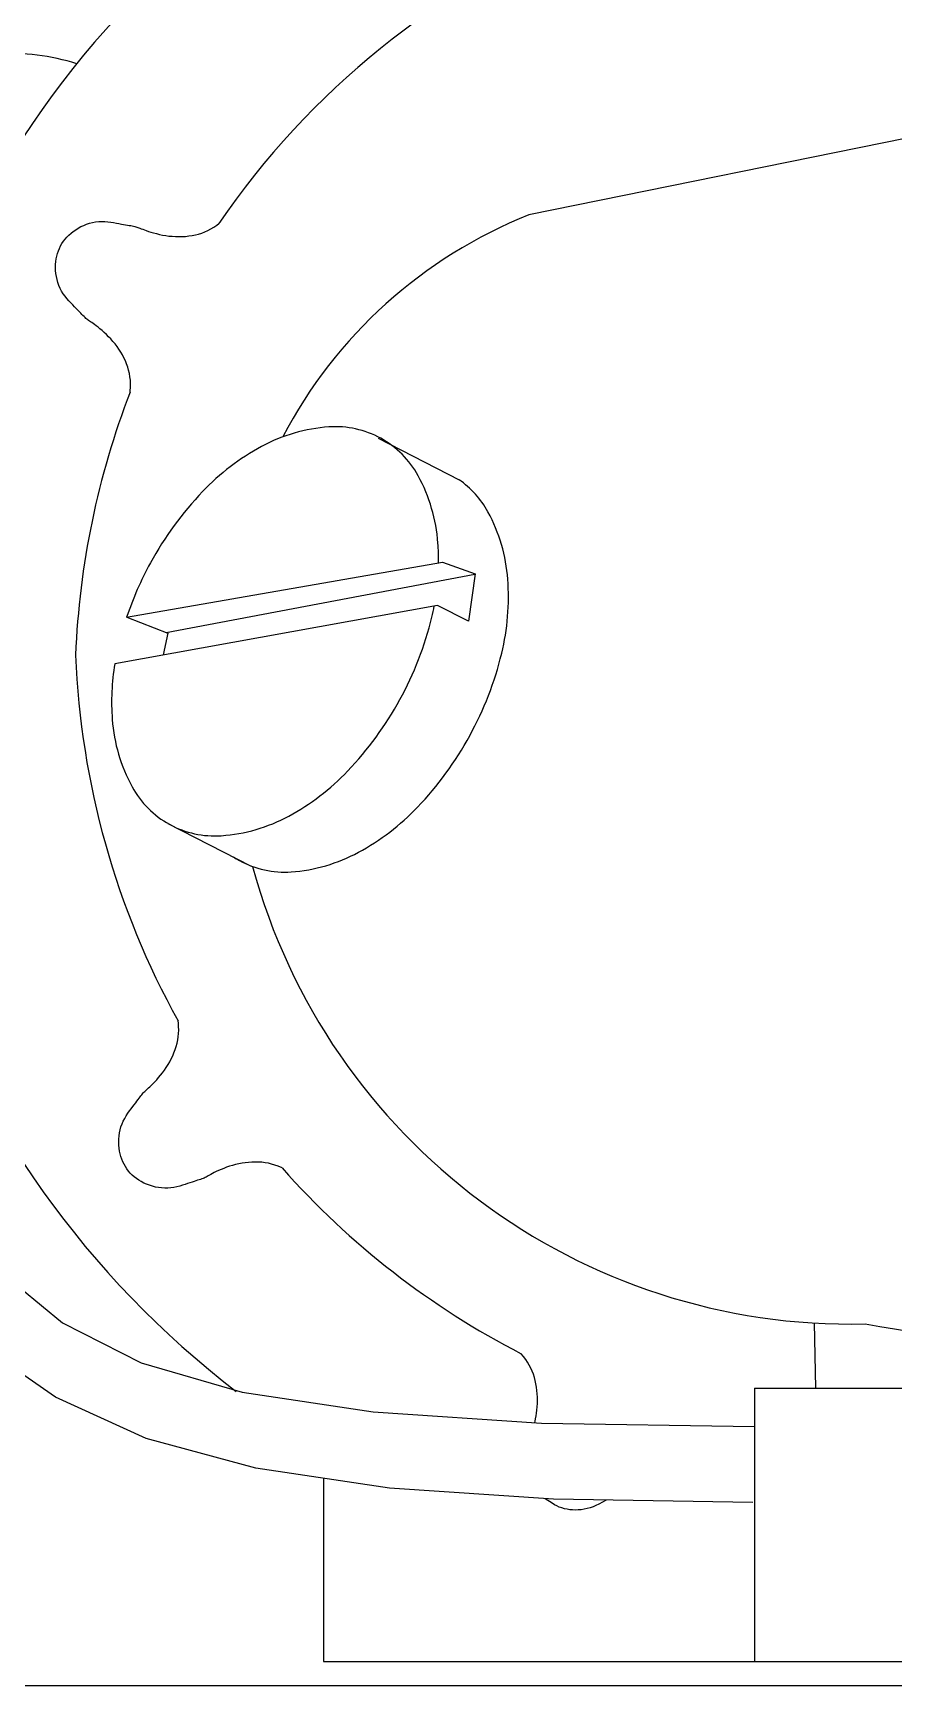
# Model space of a CAD drawing. Extents: x 0.9 to 11.8, y 2 to 8.4.
# Drawn here: x 4.487 to 4.832, y 2.839 to 3.501 of the extents above; entities that cross this region are included whole.
import ezdxf

# ---------------------------------------------------------------- set-up
doc = ezdxf.new("R2010")
doc.units = 0

msp = doc.modelspace()

# ---------------------------------------------------------------- linework, layer by layer
at = {"layer": 'lines & arcs', "color": 5, "linetype": 'CONTINUOUS'}
for p, q in [((4.920443, 3.476024), (4.685275, 3.428193)), ((4.503628, 3.422288), (4.504652, 3.422918)), ((4.504652, 3.422918), (4.505729, 3.423498)), ((4.505729, 3.423498), (4.50685, 3.424021)), ((4.50685, 3.424021), (4.508009, 3.424481)), ((4.508009, 3.424481), (4.509198, 3.424871)), ((4.509198, 3.424871), (4.510409, 3.425185)), ((4.510409, 3.425185), (4.511634, 3.425416)), ((4.511634, 3.425416), (4.512866, 3.425558)), ((4.512866, 3.425558), (4.514098, 3.425608)), ((4.514098, 3.425608), (4.515319, 3.425577)), ((4.515319, 3.425577), (4.516522, 3.425481)), ((4.516522, 3.425481), (4.517697, 3.425335)), ((4.517697, 3.425335), (4.518834, 3.425155)), ((4.518834, 3.425155), (4.519924, 3.424956)), ((4.519924, 3.424956), (4.520959, 3.424753)), ((4.520959, 3.424753), (4.521928, 3.424562)), ((4.521928, 3.424562), (4.522825, 3.424394)), ((4.522825, 3.424394), (4.523652, 3.424249)), ((4.523652, 3.424249), (4.52441, 3.424121)), ((4.52441, 3.424121), (4.525105, 3.424007)), ((4.525105, 3.424007), (4.525739, 3.423901)), ((4.525739, 3.423901), (4.526316, 3.4238)), ((4.526316, 3.4238), (4.52684, 3.423698)), ((4.52684, 3.423698), (4.527313, 3.423591)), ((4.527313, 3.423591), (4.527742, 3.423475)), ((4.527742, 3.423475), (4.528144, 3.423347)), ((4.528144, 3.423347), (4.52854, 3.423205)), ((4.52854, 3.423205), (4.528952, 3.423045)), ((4.528952, 3.423045), (4.529398, 3.422867)), ((4.529398, 3.422867), (4.5299, 3.422666)), ((4.5299, 3.422666), (4.530477, 3.422441)), ((4.530477, 3.422441), (4.531152, 3.42219)), ((4.556618, 3.421971), (4.557836, 3.422606)), ((4.557836, 3.422606), (4.559041, 3.423327)), ((4.559041, 3.423327), (4.560232, 3.42414)), ((4.560232, 3.42414), (4.560976, 3.424712)), ((4.497117, 3.414811), (4.497597, 3.415785)), ((4.497597, 3.415785), (4.498138, 3.416727)), ((4.498138, 3.416727), (4.49874, 3.417634)), ((4.49874, 3.417634), (4.499404, 3.418506)), ((4.499404, 3.418506), (4.500127, 3.419342)), ((4.500127, 3.419342), (4.500912, 3.420139)), ((4.500912, 3.420139), (4.501757, 3.420896)), ((4.501757, 3.420896), (4.502662, 3.421613)), ((4.502662, 3.421613), (4.503628, 3.422288)), ((4.531152, 3.42219), (4.531938, 3.421912)), ((4.531938, 3.421912), (4.532829, 3.421614)), ((4.532829, 3.421614), (4.533814, 3.421305)), ((4.533814, 3.421305), (4.53488, 3.420995)), ((4.53488, 3.420995), (4.536016, 3.420694)), ((4.536016, 3.420694), (4.537209, 3.420409)), ((4.537209, 3.420409), (4.538449, 3.420152)), ((4.538449, 3.420152), (4.539722, 3.419931)), ((4.539722, 3.419931), (4.541019, 3.419753)), ((4.541019, 3.419753), (4.542332, 3.419624)), ((4.542332, 3.419624), (4.543658, 3.419543)), ((4.543658, 3.419543), (4.544991, 3.419515)), ((4.544991, 3.419515), (4.546327, 3.41954)), ((4.546327, 3.41954), (4.54766, 3.419621)), ((4.54766, 3.419621), (4.548985, 3.41976)), ((4.548985, 3.41976), (4.550298, 3.419959)), ((4.550298, 3.419959), (4.551595, 3.420221)), ((4.551595, 3.420221), (4.552874, 3.420548)), ((4.552874, 3.420548), (4.554138, 3.420947)), ((4.554138, 3.420947), (4.555386, 3.42142)), ((4.555386, 3.42142), (4.556618, 3.421971)), ((4.495584, 3.408331), (4.495674, 3.409482)), ((4.495674, 3.409482), (4.495832, 3.410606)), ((4.495832, 3.410606), (4.496056, 3.411702)), ((4.496056, 3.411702), (4.496346, 3.412768)), ((4.496346, 3.412768), (4.4967, 3.413805)), ((4.4967, 3.413805), (4.497117, 3.414811)), ((4.495562, 3.407153), (4.495584, 3.408331)), ((4.495611, 3.405951), (4.495562, 3.407153)), ((4.49573, 3.404734), (4.495611, 3.405951)), ((4.495921, 3.403512), (4.49573, 3.404734)), ((4.496185, 3.402293), (4.495921, 3.403512)), ((4.496524, 3.401089), (4.496185, 3.402293)), ((4.496939, 3.399909), (4.496524, 3.401089)), ((4.49743, 3.398763), (4.496939, 3.399909)), ((4.498, 3.397661), (4.49743, 3.398763)), ((4.498645, 3.396611), (4.498, 3.397661)), ((4.499352, 3.395614), (4.498645, 3.396611)), ((4.500102, 3.394669), (4.499352, 3.395614)), ((4.500878, 3.393775), (4.500102, 3.394669)), ((4.501662, 3.392932), (4.500878, 3.393775)), ((4.502435, 3.392138), (4.501662, 3.392932)), ((4.503181, 3.391393), (4.502435, 3.392138)), ((4.50388, 3.390695), (4.503181, 3.391393)), ((4.50452, 3.390043), (4.50388, 3.390695)), ((4.505102, 3.389438), (4.50452, 3.390043)), ((4.505632, 3.388878), (4.505102, 3.389438)), ((4.506118, 3.388364), (4.505632, 3.388878)), ((4.506565, 3.387894), (4.506118, 3.388364)), ((4.506979, 3.387467), (4.506565, 3.387894)), ((4.507367, 3.387085), (4.506979, 3.387467)), ((4.507735, 3.386745), (4.507367, 3.387085)), ((4.508089, 3.386445), (4.507735, 3.386745)), ((4.508442, 3.386172), (4.508089, 3.386445)), ((4.508805, 3.385912), (4.508442, 3.386172)), ((4.509189, 3.38565), (4.508805, 3.385912)), ((4.509608, 3.38537), (4.509189, 3.38565)), ((4.510071, 3.385059), (4.509608, 3.38537)), ((4.510592, 3.384701), (4.510071, 3.385059)), ((4.511181, 3.384281), (4.510592, 3.384701)), ((4.511848, 3.383788), (4.511181, 3.384281)), ((4.512583, 3.383222), (4.511848, 3.383788)), ((4.513373, 3.382588), (4.512583, 3.383222)), ((4.514206, 3.381888), (4.513373, 3.382588)), ((4.515069, 3.381127), (4.514206, 3.381888)), ((4.515949, 3.380308), (4.515069, 3.381127)), ((4.516833, 3.379436), (4.515949, 3.380308)), ((4.517708, 3.378513), (4.516833, 3.379436)), ((4.518564, 3.377545), (4.517708, 3.378513)), ((4.519394, 3.376533), (4.518564, 3.377545)), ((4.520192, 3.375482), (4.519394, 3.376533)), ((4.520954, 3.374395), (4.520192, 3.375482)), ((4.521674, 3.373274), (4.520954, 3.374395)), ((4.522349, 3.372124), (4.521674, 3.373274)), ((4.522972, 3.370946), (4.522349, 3.372124)), ((4.523539, 3.369745), (4.522972, 3.370946)), ((4.524045, 3.368523), (4.523539, 3.369745)), ((4.524486, 3.367278), (4.524045, 3.368523)), ((4.52486, 3.366007), (4.524486, 3.367278)), ((4.525164, 3.364708), (4.52486, 3.366007)), ((4.525393, 3.363377), (4.525164, 3.364708)), ((4.525546, 3.362012), (4.525393, 3.363377)), ((4.525466, 3.357263), (4.525514, 3.357691)), ((4.525514, 3.357691), (4.525608, 3.359168)), ((4.525618, 3.36061), (4.525546, 3.362012)), ((4.525608, 3.359168), (4.525618, 3.36061)), ((4.62481, 3.338733), (4.657248, 3.322159)), ((4.524046, 3.26709), (4.650568, 3.289197)), ((4.539836, 3.261011), (4.663585, 3.284355)), ((4.650568, 3.289197), (4.663744, 3.284455)), ((4.663744, 3.284455), (4.661109, 3.265483)), ((4.648591, 3.271807), (4.519278, 3.248465)), ((4.661109, 3.265483), (4.648591, 3.271807)), ((4.524071, 3.267064), (4.540541, 3.26074)), ((4.540541, 3.26074), (4.538715, 3.251974)), ((4.540565, 3.184511), (4.573747, 3.167558)), ((4.544777, 3.104532), (4.544649, 3.105461)), ((4.544517, 3.097773), (4.544723, 3.099082)), ((4.544723, 3.099082), (4.544856, 3.100409)), ((4.544886, 3.103132), (4.544777, 3.104532)), ((4.544856, 3.100409), (4.544911, 3.101759)), ((4.544911, 3.101759), (4.544886, 3.103132)), ((4.541929, 3.090256), (4.542501, 3.091462)), ((4.542501, 3.091462), (4.543023, 3.092692)), ((4.543023, 3.092692), (4.543489, 3.09394)), ((4.543489, 3.09394), (4.543896, 3.095204)), ((4.543896, 3.095204), (4.54424, 3.096481)), ((4.54424, 3.096481), (4.544517, 3.097773)), ((4.538442, 3.084683), (4.539208, 3.085724)), ((4.539208, 3.085724), (4.539944, 3.086806)), ((4.539944, 3.086806), (4.540646, 3.087924)), ((4.540646, 3.087924), (4.541309, 3.089075)), ((4.541309, 3.089075), (4.541929, 3.090256)), ((4.531979, 3.07779), (4.532382, 3.07815)), ((4.532382, 3.07815), (4.53284, 3.078567)), ((4.53284, 3.078567), (4.533366, 3.079059)), ((4.533366, 3.079059), (4.533965, 3.079639)), ((4.533965, 3.079639), (4.53463, 3.080304)), ((4.53463, 3.080304), (4.535345, 3.081048)), ((4.535345, 3.081048), (4.536097, 3.081864)), ((4.536097, 3.081864), (4.536873, 3.082746)), ((4.536873, 3.082746), (4.53766, 3.083688)), ((4.53766, 3.083688), (4.538442, 3.084683)), ((4.526529, 3.071076), (4.527132, 3.071859)), ((4.527132, 3.071859), (4.527682, 3.072587)), ((4.527682, 3.072587), (4.528181, 3.073262)), ((4.528181, 3.073262), (4.528633, 3.073885)), ((4.528633, 3.073885), (4.529045, 3.074456)), ((4.529045, 3.074456), (4.529422, 3.074976)), ((4.529422, 3.074976), (4.52977, 3.075448)), ((4.52977, 3.075448), (4.530094, 3.075871)), ((4.530094, 3.075871), (4.5304, 3.076247)), ((4.5304, 3.076247), (4.530695, 3.076579)), ((4.530695, 3.076579), (4.530989, 3.076882)), ((4.530989, 3.076882), (4.531294, 3.077173)), ((4.531294, 3.077173), (4.53162, 3.07747)), ((4.53162, 3.07747), (4.531979, 3.07779)), ((4.522202, 3.064191), (4.522706, 3.065315)), ((4.522706, 3.065315), (4.523278, 3.066395)), ((4.523278, 3.066395), (4.5239, 3.067429)), ((4.5239, 3.067429), (4.524554, 3.068415)), ((4.524554, 3.068415), (4.525222, 3.069353)), ((4.525222, 3.069353), (4.525886, 3.07024)), ((4.525886, 3.07024), (4.526529, 3.071076)), ((4.520897, 3.05812), (4.521001, 3.059363)), ((4.521001, 3.059363), (4.521182, 3.0606)), ((4.521182, 3.0606), (4.52144, 3.061824)), ((4.52144, 3.061824), (4.521779, 3.063024)), ((4.521779, 3.063024), (4.522202, 3.064191)), ((4.520865, 3.056883), (4.520897, 3.05812)), ((4.520904, 3.055661), (4.520865, 3.056883)), ((4.521012, 3.054463), (4.520904, 3.055661)), ((4.521186, 3.053298), (4.521012, 3.054463)), ((4.521424, 3.052168), (4.521186, 3.053298)), ((4.521725, 3.051074), (4.521424, 3.052168)), ((4.522089, 3.050016), (4.521725, 3.051074)), ((4.522515, 3.048996), (4.522089, 3.050016)), ((4.523, 3.048014), (4.522515, 3.048996)), ((4.523544, 3.04707), (4.523, 3.048014)), ((4.524145, 3.046166), (4.523544, 3.04707)), ((4.524804, 3.045303), (4.524145, 3.046166)), ((4.525518, 3.044481), (4.524804, 3.045303)), ((4.559974, 3.045069), (4.55914, 3.044664)), ((4.560895, 3.045494), (4.559974, 3.045069)), ((4.561892, 3.045928), (4.560895, 3.045494)), ((4.562958, 3.046361), (4.561892, 3.045928)), ((4.564083, 3.046784), (4.562958, 3.046361)), ((4.565258, 3.047186), (4.564083, 3.046784)), ((4.566474, 3.047559), (4.565258, 3.047186)), ((4.567722, 3.047894), (4.566474, 3.047559)), ((4.568997, 3.048185), (4.567722, 3.047894)), ((4.570294, 3.048431), (4.568997, 3.048185)), ((4.571607, 3.048629), (4.570294, 3.048431)), ((4.572932, 3.048775), (4.571607, 3.048629)), ((4.574262, 3.048866), (4.572932, 3.048775)), ((4.575594, 3.048899), (4.574262, 3.048866)), ((4.576922, 3.048871), (4.575594, 3.048899)), ((4.578241, 3.048779), (4.576922, 3.048871)), ((4.579552, 3.04862), (4.578241, 3.048779)), ((4.580857, 3.048388), (4.579552, 3.04862)), ((4.582155, 3.04808), (4.580857, 3.048388)), ((4.583449, 3.047693), (4.582155, 3.04808)), ((4.584739, 3.047221), (4.583449, 3.047693)), ((4.586373, 3.04651), (4.584739, 3.047221)), ((4.526288, 3.043701), (4.525518, 3.044481)), ((4.527114, 3.042967), (4.526288, 3.043701)), ((4.527995, 3.042278), (4.527114, 3.042967)), ((4.528931, 3.041636), (4.527995, 3.042278)), ((4.529922, 3.041042), (4.528931, 3.041636)), ((4.530966, 3.040498), (4.529922, 3.041042)), ((4.532063, 3.040005), (4.530966, 3.040498)), ((4.533206, 3.03957), (4.532063, 3.040005)), ((4.534386, 3.039196), (4.533206, 3.03957)), ((4.535594, 3.03889), (4.534386, 3.039196)), ((4.536823, 3.038656), (4.535594, 3.03889)), ((4.538064, 3.038501), (4.536823, 3.038656)), ((4.539309, 3.038431), (4.538064, 3.038501)), ((4.54055, 3.038449), (4.539309, 3.038431)), ((4.541777, 3.038559), (4.54055, 3.038449)), ((4.542985, 3.038748), (4.541777, 3.038559)), ((4.544165, 3.038998), (4.542985, 3.038748)), ((4.545311, 3.039295), (4.544165, 3.038998)), ((4.546415, 3.03962), (4.545311, 3.039295)), ((4.54747, 3.039959), (4.546415, 3.03962)), ((4.54847, 3.040294), (4.54747, 3.039959)), ((4.549407, 3.040609), (4.54847, 3.040294)), ((4.550275, 3.040891), (4.549407, 3.040609)), ((4.551076, 3.041142), (4.550275, 3.040891)), ((4.551813, 3.041368), (4.551076, 3.041142)), ((4.552491, 3.041573), (4.551813, 3.041368)), ((4.55311, 3.041764), (4.552491, 3.041573)), ((4.553677, 3.041945), (4.55311, 3.041764)), ((4.554192, 3.042121), (4.553677, 3.041945)), ((4.55466, 3.042299), (4.554192, 3.042121)), ((4.555087, 3.042483), (4.55466, 3.042299)), ((4.555489, 3.042677), (4.555087, 3.042483)), ((4.555883, 3.042886), (4.555489, 3.042677)), ((4.556289, 3.043113), (4.555883, 3.042886)), ((4.556726, 3.043363), (4.556289, 3.043113)), ((4.557211, 3.043639), (4.556726, 3.043363)), ((4.557763, 3.043946), (4.557211, 3.043639)), ((4.558402, 3.044287), (4.557763, 3.043946)), ((4.55914, 3.044664), (4.558402, 3.044287)), ((4.472998, 3.005295), (4.498365, 2.984538)), ((4.498365, 2.984538), (4.52982, 2.968479)), ((4.800229, 2.958392), (4.799658, 2.984438)), ((4.495544, 2.954741), (4.464473, 2.976256)), ((4.682185, 2.972056), (4.682047, 2.972199)), ((4.52982, 2.968479), (4.570319, 2.956705)), ((4.683124, 2.970962), (4.682185, 2.972056)), ((4.683975, 2.969845), (4.683124, 2.970962)), ((4.68474, 2.968705), (4.683975, 2.969845)), ((4.685425, 2.967541), (4.68474, 2.968705)), ((4.686033, 2.966353), (4.685425, 2.967541)), ((4.686569, 2.965141), (4.686033, 2.966353)), ((4.687036, 2.963906), (4.686569, 2.965141)), ((4.68744, 2.962646), (4.687036, 2.963906)), ((4.687783, 2.961363), (4.68744, 2.962646)), ((4.688068, 2.960061), (4.687783, 2.961363)), ((4.688296, 2.958746), (4.688068, 2.960061)), ((4.531899, 2.938232), (4.495544, 2.954741)), ((4.570319, 2.956705), (4.622817, 2.948805)), ((4.688469, 2.957421), (4.688296, 2.958746)), ((4.688588, 2.956093), (4.688469, 2.957421)), ((4.688655, 2.954766), (4.688588, 2.956093)), ((4.688639, 2.952138), (4.688671, 2.953446)), ((4.688671, 2.953446), (4.688655, 2.954766)), ((4.77563, 2.958392), (4.99043, 2.958392)), ((4.77563, 2.958392), (4.77563, 2.848903)), ((4.622817, 2.948805), (4.690269, 2.944367)), ((4.687729, 2.945102), (4.687927, 2.946114)), ((4.687927, 2.946114), (4.688116, 2.947208)), ((4.688116, 2.947208), (4.68829, 2.94837)), ((4.68829, 2.94837), (4.688441, 2.949588)), ((4.688441, 2.949588), (4.688559, 2.950848)), ((4.688559, 2.950848), (4.688639, 2.952138)), ((4.687608, 2.944542), (4.687729, 2.945102)), ((4.690269, 2.944367), (4.77563, 2.942979)), ((4.575778, 2.92624), (4.531899, 2.938232)), ((4.629422, 2.918278), (4.575778, 2.92624)), ((4.602934, 2.92221), (4.602934, 2.848903)), ((4.695074, 2.913859), (4.629422, 2.918278)), ((4.694517, 2.912225), (4.691827, 2.914078)), ((4.774975, 2.912494), (4.695074, 2.913859)), ((4.716207, 2.913498), (4.713273, 2.911834)), ((4.695457, 2.911662), (4.694517, 2.912225)), ((4.696425, 2.911164), (4.695457, 2.911662)), ((4.697421, 2.910731), (4.696425, 2.911164)), ((4.698442, 2.910362), (4.697421, 2.910731)), ((4.699488, 2.910058), (4.698442, 2.910362)), ((4.700558, 2.909821), (4.699488, 2.910058)), ((4.70165, 2.909651), (4.700558, 2.909821)), ((4.702764, 2.90955), (4.70165, 2.909651)), ((4.703899, 2.909517), (4.702764, 2.90955)), ((4.705053, 2.909555), (4.703899, 2.909517)), ((4.706225, 2.909664), (4.705053, 2.909555)), ((4.707414, 2.909845), (4.706225, 2.909664)), ((4.708611, 2.910098), (4.707414, 2.909845)), ((4.709805, 2.910424), (4.708611, 2.910098)), ((4.710986, 2.910821), (4.709805, 2.910424)), ((4.712146, 2.911291), (4.710986, 2.910821)), ((4.713273, 2.911834), (4.712146, 2.911291)), ((4.602934, 2.848903), (5.226927, 2.848903)), ((4.999584, 2.83908), (4.443206, 2.83908))]:
    msp.add_line(p, q, dxfattribs=at)
for centre, radius, start, end in [((4.795008, 3.254021), 0.373813, 97.175799, 232.599954), ((4.833029, 3.238409), 0.32973, 112.272144, 145.596478), ((4.476739, 3.401515), 0.091406, 72.600907, 92.935397), ((4.755959, 3.250508), 0.191228, 111.693133, 152.3365), ((4.833029, 3.238409), 0.32973, 158.871713, 177.660362), ((4.609715, 3.277075), 0.066374, 93.949902, 118.419456), ((4.607743, 3.305633), 0.037748, 61.309105, 93.949902), ((4.607743, 3.305633), 0.037748, 28.668309, 61.309105), ((4.623621, 3.251378), 0.095593, 118.419456, 136.31384), ((4.582626, 3.2919), 0.066374, 4.198754, 28.668309), ((4.652696, 3.223607), 0.135799, 136.31384, 151.309105), ((4.635731, 3.291144), 0.037748, 28.668309, 55.248798), ((4.610615, 3.277411), 0.066374, 4.198754, 28.668309), ((4.553486, 3.289761), 0.095593, 359.50597, 364.198754), ((4.652696, 3.223607), 0.135799, 151.309105, 161.324735), ((4.581474, 3.275272), 0.095593, 346.304371, 364.198754), ((4.553486, 3.289761), 0.095593, 346.304371, 349.036047), ((4.514423, 3.29928), 0.135799, 331.309105, 346.304371), ((4.833029, 3.26533), 0.32973, 182.339638, 209.002702), ((4.542411, 3.284791), 0.135799, 331.309105, 346.304371), ((4.613632, 3.233126), 0.095593, 170.766159, 184.198754), ((4.514423, 3.29928), 0.135799, 316.31384, 331.309105), ((4.584492, 3.230987), 0.066374, 184.198754, 208.668309), ((4.542411, 3.284791), 0.135799, 316.31384, 331.309105), ((4.543497, 3.271509), 0.095593, 298.419456, 316.31384), ((4.559375, 3.217254), 0.037748, 208.668309, 241.309105), ((4.571486, 3.25702), 0.095593, 298.419456, 316.31384), ((4.559375, 3.217254), 0.037748, 241.309105, 273.949902), ((4.557403, 3.245812), 0.066374, 273.949902, 298.419456), ((4.587363, 3.202765), 0.037748, 237.016474, 241.309105), ((4.585392, 3.231323), 0.066374, 273.949902, 298.419456), ((4.587363, 3.202765), 0.037748, 241.309105, 273.949902), ((4.814307, 3.232496), 0.24849, 195.219141, 271.31337), ((4.899675, 3.412994), 0.43626, 259.477311, 308.72074), ((4.833029, 3.26533), 0.32973, 221.577648, 242.772844)]:
    msp.add_arc(centre, radius, start, end, dxfattribs=at)

doc.saveas('drawing.dxf')
